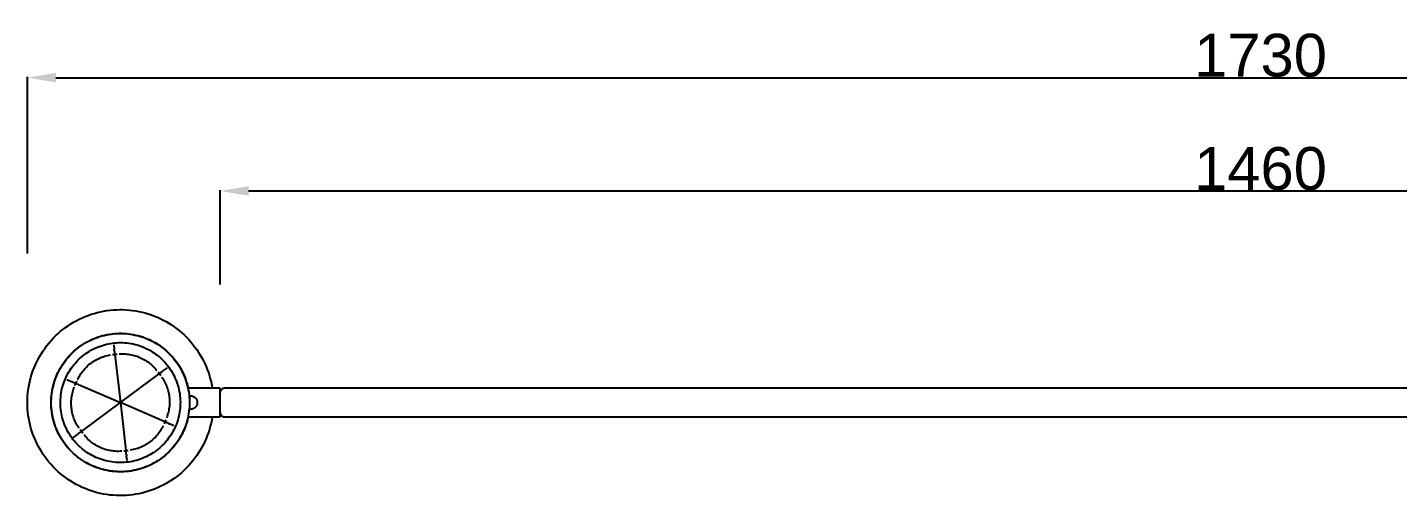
# Model space of a CAD drawing. Header units: millimetres. Extents: x -1576 to 3664, y -445 to 3215.
# Drawn here: x 711 to 1672, y 524 to 853 of the extents above; entities that cross this region are included whole.
import ezdxf

# ---------------------------------------------------------------- set-up
doc = ezdxf.new("R2010")
doc.units = ezdxf.units.MM
doc.header["$MEASUREMENT"] = 0
doc.layers.add('Domyślny', color=7, linetype='Continuous', true_color=0x000000)
doc.layers.add('Utwórz2D linie widoczne', color=7, linetype='Continuous', true_color=0x000000)
doc.styles.add('Arial', font='arial.ttf')
doc.dimstyles.new('Domyślny', dxfattribs={"dimtxt": 30, "dimasz": 20, "dimexe": 0.5, "dimexo": 0.5, "dimgap": 0.25, "dimtad": 1, "dimtoh": 1, "dimdec": 0, "dimzin": 1, "dimdsep": 46, "dimtxsty": 'Arial', "dimcen": 0.5, "dimazin": 0, "dimtfac": 1, "dimtdec": 4, "dimtix": 1, "dimtmove": 1, "dimatfit": 3, "dimfxl": 0, "dimtolj": 1, "dimtzin": 1, "dimarcsym": 0})

# ---------------------------------------------------------------- blocks, each defined once
blk = doc.blocks.new('*D1')
at = {"layer": 'Defpoints', "color": 0}
for p in [(2306.01, 737.94), (846.01, 671.89), (2306.01, 671.89)]:
    blk.add_point(p, dxfattribs=at)
at = {"layer": 'Domyślny', "color": 0, "lineweight": -2}
for p, q in [((846.01, 672.39), (846.01, 738.44)), ((866.01, 737.94), (2286.01, 737.94)), ((2306.01, 672.39), (2306.01, 738.44))]:
    blk.add_line(p, q, dxfattribs=at)
at = {"layer": 'Domyślny', "color": 0}
for points in [[(866.01, 741.27), (866.01, 734.6), (846.01, 737.94)], [(2286.01, 734.6), (2286.01, 741.27), (2306.01, 737.94)]]:
    blk.add_solid(points, dxfattribs=at)
at = {"layer": 'Domyślny', "color": 0, "insert": (1576.01, 753.5), "char_height": 30, "attachment_point": 5, "style": 'Arial'}
blk.add_mtext('\\A1;1460', dxfattribs=at)
blk = doc.blocks.new('*D2')
at = {"layer": 'Defpoints', "color": 0}
for p in [(2441.24, 817.42), (710.78, 693.7), (2441.24, 693.7)]:
    blk.add_point(p, dxfattribs=at)
at = {"layer": 'Domyślny', "color": 0, "lineweight": -2}
for p, q in [((710.78, 694.2), (710.78, 817.92)), ((730.78, 817.42), (2421.24, 817.42)), ((2441.24, 694.2), (2441.24, 817.92))]:
    blk.add_line(p, q, dxfattribs=at)
at = {"layer": 'Domyślny', "color": 0}
for points in [[(730.78, 820.75), (730.78, 814.09), (710.78, 817.42)], [(2421.24, 814.09), (2421.24, 820.75), (2441.24, 817.42)]]:
    blk.add_solid(points, dxfattribs=at)
at = {"layer": 'Domyślny', "color": 0, "insert": (1576.01, 832.98), "char_height": 30, "attachment_point": 5, "style": 'Arial'}
blk.add_mtext('\\A1;1730', dxfattribs=at)

msp = doc.modelspace()

# ---------------------------------------------------------------- linework, layer by layer
at = {"layer": 'Utwórz2D linie widoczne'}
for p, q in [((764.26, 653.68), (766.5, 654.05)), ((766.5, 654.05), (768.75, 654.35)), ((768.75, 654.35), (771, 654.56)), ((771, 654.56), (773.26, 654.69)), ((773.26, 654.69), (775.53, 654.75)), ((775.53, 654.75), (777.8, 654.73)), ((777.8, 654.73), (780.06, 654.63)), ((780.06, 654.63), (782.32, 654.45)), ((782.32, 654.45), (784.57, 654.19)), ((784.57, 654.19), (786.81, 653.85)), ((786.81, 653.85), (789.04, 653.44)), ((739.29, 643.43), (741.18, 644.67)), ((741.18, 644.67), (743.12, 645.85)), ((743.12, 645.85), (745.09, 646.96)), ((745.09, 646.96), (747.11, 648)), ((747.11, 648), (749.16, 648.97)), ((749.16, 648.97), (751.24, 649.86)), ((751.24, 649.86), (753.35, 650.69)), ((753.35, 650.69), (755.49, 651.44)), ((755.49, 651.44), (757.65, 652.11)), ((757.65, 652.11), (759.84, 652.71)), ((759.84, 652.71), (762.04, 653.24)), ((762.04, 653.24), (764.26, 653.68)), ((789.04, 653.44), (791.25, 652.95)), ((791.25, 652.95), (793.45, 652.38)), ((793.45, 652.38), (795.62, 651.74)), ((795.62, 651.74), (797.77, 651.02)), ((797.77, 651.02), (799.89, 650.23)), ((799.89, 650.23), (801.99, 649.36)), ((801.99, 649.36), (804.05, 648.42)), ((804.05, 648.42), (806.08, 647.41)), ((806.08, 647.41), (808.07, 646.33)), ((808.07, 646.33), (810.02, 645.19)), ((810.02, 645.19), (811.94, 643.97)), ((727.38, 633), (728.92, 634.66)), ((728.92, 634.66), (730.52, 636.27)), ((730.52, 636.27), (732.17, 637.82)), ((732.17, 637.82), (733.88, 639.32)), ((733.88, 639.32), (735.63, 640.75)), ((735.63, 640.75), (737.44, 642.12)), ((737.44, 642.12), (739.29, 643.43)), ((756.74, 634.01), (758.29, 634.65)), ((757.22, 634.33), (758.78, 634.96)), ((758.29, 634.65), (759.85, 635.24)), ((758.78, 634.96), (760.36, 635.52)), ((759.85, 635.24), (761.44, 635.77)), ((760.36, 635.52), (761.96, 636.04)), ((761.44, 635.77), (763.05, 636.24)), ((761.96, 636.04), (763.57, 636.49)), ((763.05, 636.24), (764.67, 636.66)), ((763.57, 636.49), (765.2, 636.9)), ((764.67, 636.66), (766.3, 637.03)), ((765.2, 636.9), (766.84, 637.24)), ((766.3, 637.03), (767.95, 637.33)), ((766.84, 637.24), (768.49, 637.53)), ((767.95, 637.33), (769.6, 637.58)), ((768.49, 637.53), (770.16, 637.76)), ((769.6, 637.58), (771.27, 637.78)), ((770.16, 637.76), (771.82, 637.93)), ((771.27, 637.78), (772.93, 637.91)), ((771.82, 637.93), (773.5, 638.05)), ((772.93, 637.91), (774.61, 637.99)), ((773.5, 638.05), (775.18, 638.11)), ((774.61, 637.99), (776.28, 638.01)), ((775.18, 638.11), (776.85, 638.11)), ((776.28, 638.01), (777.95, 637.97)), ((776.85, 638.11), (778.53, 638.05)), ((777.95, 637.97), (779.63, 637.88)), ((778.53, 638.05), (780.2, 637.93)), ((779.63, 637.88), (781.29, 637.72)), ((780.2, 637.93), (781.87, 637.76)), ((781.29, 637.72), (782.95, 637.51)), ((781.87, 637.76), (783.53, 637.53)), ((782.95, 637.51), (784.61, 637.24)), ((783.53, 637.53), (785.19, 637.24)), ((784.61, 637.24), (786.25, 636.92)), ((785.19, 637.24), (786.83, 636.9)), ((786.25, 636.92), (787.88, 636.54)), ((786.83, 636.9), (788.46, 636.5)), ((787.88, 636.54), (789.49, 636.1)), ((788.46, 636.5), (790.07, 636.04)), ((789.49, 636.1), (791.09, 635.61)), ((790.07, 636.04), (791.67, 635.53)), ((791.09, 635.61), (792.68, 635.06)), ((791.67, 635.53), (793.25, 634.96)), ((792.68, 635.06), (794.24, 634.46)), ((793.25, 634.96), (794.8, 634.34)), ((811.94, 643.97), (813.81, 642.69)), ((813.81, 642.69), (815.63, 641.35)), ((815.63, 641.35), (817.41, 639.94)), ((817.41, 639.94), (819.13, 638.47)), ((819.13, 638.47), (820.81, 636.94)), ((820.81, 636.94), (822.43, 635.36)), ((822.43, 635.36), (823.99, 633.72)), ((720.6, 623.94), (721.83, 625.84)), ((721.83, 625.84), (723.13, 627.7)), ((723.13, 627.7), (724.48, 629.52)), ((724.48, 629.52), (725.9, 631.28)), ((725.9, 631.28), (727.38, 633)), ((741.95, 624.17), (743.17, 625.33)), ((742.82, 624.86), (744.06, 625.99)), ((743.17, 625.33), (744.42, 626.44)), ((744.06, 625.99), (745.33, 627.07)), ((744.42, 626.44), (745.71, 627.51)), ((745.33, 627.07), (746.65, 628.11)), ((745.71, 627.51), (747.04, 628.53)), ((746.65, 628.11), (748, 629.1)), ((747.04, 628.53), (748.41, 629.51)), ((748, 629.1), (749.38, 630.04)), ((748.41, 629.51), (749.81, 630.44)), ((749.38, 630.04), (750.8, 630.94)), ((749.81, 630.44), (751.23, 631.32)), ((750.8, 630.94), (752.24, 631.78)), ((751.23, 631.32), (752.69, 632.15)), ((752.24, 631.78), (753.71, 632.58)), ((752.69, 632.15), (754.18, 632.93)), ((752.91, 624.68), (754.13, 625.45)), ((753.71, 632.58), (755.21, 633.32)), ((754.13, 625.45), (755.39, 626.19)), ((754.18, 632.93), (755.69, 633.66)), ((755.21, 633.32), (756.74, 634.01)), ((755.39, 626.19), (756.67, 626.88)), ((755.69, 633.66), (757.22, 634.33)), ((756.67, 626.88), (757.97, 627.52)), ((757.97, 627.52), (759.29, 628.13)), ((759.29, 628.13), (760.63, 628.68)), ((760.63, 628.68), (761.99, 629.19)), ((761.99, 629.19), (763.37, 629.65)), ((763.37, 629.65), (764.76, 630.06)), ((764.76, 630.06), (766.17, 630.42)), ((766.17, 630.42), (767.59, 630.74)), ((767.59, 630.74), (769.01, 631.01)), ((769.01, 631.01), (770.45, 631.22)), ((770.45, 631.22), (771.89, 631.39)), ((771.31, 630.14), (771.69, 626.81)), ((771.77, 626.16), (771.69, 626.81)), ((771.77, 626.16), (772.09, 623.4)), ((771.89, 631.39), (773.34, 631.51)), ((773.34, 631.51), (774.79, 631.58)), ((774.79, 631.58), (776.25, 631.59)), ((776.25, 631.59), (777.7, 631.56)), ((777.7, 631.56), (779.15, 631.48)), ((779.15, 631.48), (780.59, 631.34)), ((780.59, 631.34), (782.03, 631.16)), ((782.03, 631.16), (783.47, 630.93)), ((783.47, 630.93), (784.89, 630.65)), ((784.89, 630.65), (786.31, 630.32)), ((786.31, 630.32), (787.71, 629.94)), ((787.71, 629.94), (789.1, 629.51)), ((789.1, 629.51), (790.47, 629.03)), ((790.47, 629.03), (791.83, 628.51)), ((791.83, 628.51), (793.16, 627.94)), ((793.16, 627.94), (794.48, 627.33)), ((794.24, 634.46), (795.78, 633.8)), ((794.48, 627.33), (795.77, 626.67)), ((794.8, 634.34), (796.34, 633.66)), ((795.77, 626.67), (797.04, 625.96)), ((795.78, 633.8), (797.29, 633.09)), ((796.34, 633.66), (797.85, 632.93)), ((797.04, 625.96), (798.29, 625.22)), ((797.29, 633.09), (798.79, 632.33)), ((797.85, 632.93), (799.34, 632.15)), ((798.29, 625.22), (799.51, 624.43)), ((798.79, 632.33), (800.25, 631.52)), ((799.34, 632.15), (800.8, 631.32)), ((800.25, 631.52), (801.69, 630.66)), ((800.8, 631.32), (802.22, 630.44)), ((801.69, 630.66), (803.09, 629.75)), ((802.22, 630.44), (803.62, 629.51)), ((803.09, 629.75), (804.46, 628.79)), ((803.62, 629.51), (804.98, 628.54)), ((804.46, 628.79), (805.8, 627.79)), ((804.98, 628.54), (806.31, 627.51)), ((805.8, 627.79), (807.11, 626.73)), ((806.31, 627.51), (807.61, 626.45)), ((807.11, 626.73), (808.37, 625.64)), ((807.61, 626.45), (808.86, 625.33)), ((808.37, 625.64), (809.6, 624.5)), ((808.86, 625.33), (810.08, 624.18)), ((823.99, 633.72), (825.5, 632.03)), ((825.5, 632.03), (826.95, 630.28)), ((826.95, 630.28), (828.33, 628.49)), ((828.33, 628.49), (829.65, 626.65)), ((829.65, 626.65), (830.91, 624.76)), ((715.49, 613.84), (716.37, 615.93)), ((716.37, 615.93), (717.32, 617.99)), ((717.32, 617.99), (718.35, 620.01)), ((718.35, 620.01), (719.44, 621.99)), ((719.44, 621.99), (720.6, 623.94)), ((734.44, 614.47), (735.32, 615.89)), ((734.65, 615.01), (735.55, 616.43)), ((735.32, 615.89), (736.26, 617.28)), ((735.55, 616.43), (736.5, 617.81)), ((736.26, 617.28), (737.24, 618.64)), ((736.5, 617.81), (737.5, 619.16)), ((737.24, 618.64), (738.27, 619.96)), ((737.5, 619.16), (738.55, 620.47)), ((738.27, 619.96), (739.34, 621.24)), ((738.55, 620.47), (739.64, 621.74)), ((739.34, 621.24), (740.46, 622.49)), ((739.64, 621.74), (740.77, 622.98)), ((740.46, 622.49), (741.62, 623.7)), ((740.77, 622.98), (741.95, 624.17)), ((741.62, 623.7), (742.82, 624.86)), ((742.37, 614.78), (743.26, 615.93)), ((743.26, 615.93), (744.19, 617.04)), ((744.19, 617.04), (745.16, 618.13)), ((745.16, 618.13), (746.17, 619.17)), ((746.17, 619.17), (747.21, 620.19)), ((747.21, 620.19), (748.29, 621.16)), ((748.29, 621.16), (749.39, 622.1)), ((749.39, 622.1), (750.54, 623)), ((750.54, 623), (751.71, 623.86)), ((751.71, 623.86), (752.91, 624.68)), ((752.96, 615.2), (753.76, 615.9)), ((753.76, 615.9), (754.58, 616.58)), ((754.58, 616.58), (755.42, 617.23)), ((755.42, 617.23), (756.29, 617.85)), ((756.29, 617.85), (757.18, 618.44)), ((757.18, 618.44), (758.08, 619)), ((758.08, 619), (759.01, 619.53)), ((759.01, 619.53), (759.95, 620.02)), ((759.95, 620.02), (760.91, 620.48)), ((760.91, 620.48), (761.89, 620.91)), ((761.89, 620.91), (762.88, 621.3)), ((762.88, 621.3), (763.88, 621.66)), ((763.88, 621.66), (764.9, 621.98)), ((764.9, 621.98), (765.92, 622.27)), ((765.92, 622.27), (766.96, 622.52)), ((766.96, 622.52), (768, 622.74)), ((768, 622.74), (769.05, 622.92)), ((769.05, 622.92), (769.12, 622.93)), ((770.52, 623.18), (771.3, 623.3)), ((771.3, 623.3), (772.09, 623.4)), ((772.09, 623.4), (772.88, 623.48)), ((772.09, 623.37), (772.12, 623.17)), ((772.12, 623.17), (776.02, 589.52)), ((772.88, 623.48), (773.67, 623.54)), ((775.09, 623.62), (775.16, 623.62)), ((775.16, 623.62), (776.22, 623.69)), ((776.22, 623.69), (777.28, 623.72)), ((777.28, 623.72), (778.35, 623.71)), ((778.35, 623.71), (779.41, 623.66)), ((779.41, 623.66), (780.48, 623.58)), ((780.48, 623.58), (781.53, 623.46)), ((781.53, 623.46), (782.59, 623.31)), ((782.59, 623.31), (783.64, 623.12)), ((783.64, 623.12), (784.68, 622.89)), ((784.68, 622.89), (785.71, 622.62)), ((785.71, 622.62), (786.73, 622.32)), ((786.73, 622.32), (787.74, 621.98)), ((787.74, 621.98), (788.74, 621.61)), ((788.74, 621.61), (789.72, 621.21)), ((789.72, 621.21), (790.69, 620.77)), ((790.69, 620.77), (791.65, 620.29)), ((791.65, 620.29), (792.58, 619.79)), ((792.58, 619.79), (793.5, 619.25)), ((793.5, 619.25), (794.4, 618.68)), ((794.4, 618.68), (795.28, 618.08)), ((795.28, 618.08), (796.14, 617.45)), ((796.14, 617.45), (796.98, 616.79)), ((796.98, 616.79), (797.79, 616.1)), ((797.79, 616.1), (798.57, 615.38)), ((798.57, 615.38), (799.34, 614.63)), ((799.51, 624.43), (800.7, 623.59)), ((800.7, 623.59), (801.86, 622.72)), ((801.86, 622.72), (802.99, 621.81)), ((802.99, 621.81), (804.09, 620.86)), ((804.09, 620.86), (805.15, 619.87)), ((805.15, 619.87), (806.19, 618.85)), ((806.19, 618.85), (807.18, 617.79)), ((807.18, 617.79), (808.14, 616.7)), ((808.14, 616.7), (809.06, 615.57)), ((809.06, 615.57), (809.94, 614.42)), ((809.6, 624.5), (810.79, 623.32)), ((810.08, 624.18), (811.26, 622.98)), ((810.79, 623.32), (811.93, 622.1)), ((811.26, 622.98), (812.39, 621.75)), ((811.93, 622.1), (813.04, 620.84)), ((812.39, 621.75), (813.48, 620.47)), ((813.04, 620.84), (814.09, 619.55)), ((813.48, 620.47), (814.53, 619.16)), ((814.09, 619.55), (815.11, 618.21)), ((814.53, 619.16), (815.53, 617.81)), ((815.11, 618.21), (816.08, 616.85)), ((815.53, 617.81), (816.48, 616.43)), ((816.08, 616.85), (817, 615.45)), ((816.48, 616.43), (817.39, 615.02)), ((817, 615.45), (817.87, 614.02)), ((830.91, 624.76), (832.1, 622.83)), ((832.1, 622.83), (833.23, 620.87)), ((833.23, 620.87), (834.28, 618.86)), ((834.28, 618.86), (835.26, 616.82)), ((835.26, 616.82), (836.18, 614.74)), ((712.7, 605.22), (713.28, 607.41)), ((713.28, 607.41), (713.94, 609.58)), ((713.94, 609.58), (714.68, 611.73)), ((714.68, 611.73), (715.49, 613.84)), ((729.75, 604.37), (730.29, 605.96)), ((730.19, 605.39), (730.77, 606.96)), ((730.29, 605.96), (730.88, 607.53)), ((730.77, 606.96), (731.4, 608.51)), ((730.88, 607.53), (731.53, 609.08)), ((731.4, 608.51), (732.08, 610.04)), ((731.53, 609.08), (732.23, 610.6)), ((732.08, 610.04), (732.81, 611.54)), ((732.23, 610.6), (732.98, 612.1)), ((732.81, 611.54), (733.6, 613.02)), ((732.98, 612.1), (733.79, 613.57)), ((733.6, 613.02), (734.44, 614.47)), ((733.79, 613.57), (734.65, 615.01)), ((736.76, 604.65), (737.3, 606)), ((737.3, 606), (737.89, 607.32)), ((737.89, 607.32), (738.53, 608.63)), ((738.48, 605.75), (741.56, 604.42)), ((738.53, 608.63), (739.21, 609.91)), ((739.21, 609.91), (739.94, 611.17)), ((739.94, 611.17), (740.71, 612.4)), ((740.71, 612.4), (741.52, 613.61)), ((741.52, 613.61), (742.37, 614.78)), ((746.02, 605.77), (746.05, 605.82)), ((746.05, 605.82), (746.52, 606.78)), ((746.52, 606.78), (747.03, 607.71)), ((747.03, 607.71), (747.57, 608.63)), ((747.57, 608.63), (748.14, 609.53)), ((748.14, 609.53), (748.74, 610.41)), ((748.74, 610.41), (749.38, 611.27)), ((749.38, 611.27), (750.04, 612.1)), ((750.04, 612.1), (750.73, 612.91)), ((750.73, 612.91), (751.45, 613.7)), ((751.45, 613.7), (752.19, 614.46)), ((752.19, 614.46), (752.96, 615.2)), ((776.02, 589.52), (803.21, 609.72)), ((799.34, 614.63), (800.07, 613.86)), ((800.07, 613.86), (800.78, 613.07)), ((800.78, 613.07), (801.46, 612.25)), ((801.46, 612.25), (801.5, 612.2)), ((802.42, 611.11), (802.92, 610.49)), ((802.92, 610.49), (803.4, 609.86)), ((803.21, 609.72), (803.37, 609.84)), ((805.62, 611.51), (803.4, 609.86)), ((803.4, 609.86), (803.86, 609.22)), ((803.86, 609.22), (804.31, 608.56)), ((805.09, 607.37), (805.12, 607.31)), ((805.12, 607.31), (805.71, 606.43)), ((805.62, 611.51), (806.15, 611.91)), ((805.71, 606.43), (806.27, 605.52)), ((808.84, 613.91), (806.15, 611.91)), ((809.94, 614.42), (810.77, 613.23)), ((810.77, 613.23), (811.57, 612.02)), ((811.57, 612.02), (812.33, 610.78)), ((812.33, 610.78), (813.04, 609.51)), ((813.04, 609.51), (813.71, 608.22)), ((813.71, 608.22), (814.33, 606.91)), ((814.33, 606.91), (814.91, 605.57)), ((817.39, 615.02), (818.24, 613.58)), ((817.87, 614.02), (818.69, 612.56)), ((818.24, 613.58), (819.05, 612.11)), ((818.69, 612.56), (819.46, 611.07)), ((819.05, 612.11), (819.8, 610.61)), ((819.46, 611.07), (820.17, 609.56)), ((819.8, 610.61), (820.5, 609.08)), ((820.17, 609.56), (820.84, 608.02)), ((820.5, 609.08), (821.15, 607.54)), ((820.84, 608.02), (821.45, 606.47)), ((821.15, 607.54), (821.75, 605.97)), ((821.45, 606.47), (822.01, 604.89)), ((821.75, 605.97), (822.29, 604.38)), ((836.18, 614.74), (837.02, 612.64)), ((837.02, 612.64), (837.78, 610.51)), ((837.78, 610.51), (838.48, 608.35)), ((838.48, 608.35), (839.09, 606.17)), ((839.09, 606.17), (839.63, 603.97)), ((710.94, 594.05), (711.13, 596.3)), ((711.13, 596.3), (711.41, 598.55)), ((711.41, 598.55), (711.76, 600.79)), ((711.76, 600.79), (712.19, 603.02)), ((712.19, 603.02), (712.7, 605.22)), ((727.68, 594.54), (727.88, 596.21)), ((727.88, 596.21), (728.14, 597.86)), ((727.91, 595.62), (728.15, 597.28)), ((728.14, 597.86), (728.46, 599.51)), ((728.15, 597.28), (728.44, 598.93)), ((728.44, 598.93), (728.8, 600.56)), ((728.46, 599.51), (728.83, 601.15)), ((728.8, 600.56), (729.21, 602.19)), ((728.83, 601.15), (729.26, 602.77)), ((729.21, 602.19), (729.67, 603.8)), ((729.26, 602.77), (729.75, 604.37)), ((729.67, 603.8), (730.19, 605.39)), ((734.27, 594.81), (734.48, 596.25)), ((734.48, 596.25), (734.74, 597.68)), ((734.74, 597.68), (735.05, 599.1)), ((735.05, 599.1), (735.4, 600.51)), ((735.4, 600.51), (735.8, 601.91)), ((735.8, 601.91), (736.26, 603.29)), ((736.26, 603.29), (736.76, 604.65)), ((742.16, 604.16), (741.56, 604.42)), ((742.11, 595.08), (742.34, 596.12)), ((742.16, 604.16), (744.71, 603.06)), ((742.34, 596.12), (742.6, 597.15)), ((742.6, 597.15), (742.9, 598.17)), ((742.9, 598.17), (743.24, 599.19)), ((743.24, 599.19), (743.61, 600.18)), ((743.61, 600.18), (743.63, 600.25)), ((744.12, 601.59), (744.4, 602.32)), ((744.4, 602.32), (744.71, 603.06)), ((744.71, 603.06), (745.03, 603.78)), ((744.92, 602.97), (744.74, 603.04)), ((744.92, 602.97), (776.02, 589.52)), ((745.03, 603.78), (745.37, 604.49)), ((806.27, 605.52), (806.8, 604.59)), ((806.8, 604.59), (807.29, 603.65)), ((807.29, 603.65), (807.75, 602.69)), ((807.75, 602.69), (808.17, 601.71)), ((808.17, 601.71), (808.57, 600.72)), ((808.57, 600.72), (808.92, 599.72)), ((808.92, 599.72), (809.25, 598.7)), ((809.25, 598.7), (809.53, 597.68)), ((809.53, 597.68), (809.78, 596.64)), ((809.78, 596.64), (810, 595.6)), ((814.91, 605.57), (815.44, 604.22)), ((815.44, 604.22), (815.92, 602.85)), ((815.92, 602.85), (816.36, 601.47)), ((816.36, 601.47), (816.75, 600.07)), ((816.75, 600.07), (817.09, 598.66)), ((817.09, 598.66), (817.38, 597.23)), ((817.38, 597.23), (817.62, 595.8)), ((822.01, 604.89), (822.51, 603.29)), ((822.29, 604.38), (822.77, 602.77)), ((822.51, 603.29), (822.96, 601.68)), ((822.77, 602.77), (823.2, 601.15)), ((822.96, 601.68), (823.35, 600.05)), ((823.2, 601.15), (823.57, 599.52)), ((823.35, 600.05), (823.69, 598.41)), ((846.01, 599.52), (823.47, 599.52)), ((823.69, 598.41), (823.97, 596.76)), ((823.97, 596.76), (824.19, 595.1)), ((839.63, 603.97), (840.1, 601.75)), ((840.1, 601.75), (840.48, 599.52)), ((846.01, 596.58), (846.01, 599.52)), ((846.02, 596.72), (846.01, 596.62)), ((846.01, 596.62), (846.01, 596.52)), ((846.01, 582.52), (846.01, 596.52)), ((846.03, 596.82), (846.02, 596.72)), ((846.04, 596.92), (846.03, 596.82)), ((846.05, 597.03), (846.04, 596.92)), ((846.07, 597.13), (846.05, 597.03)), ((846.1, 597.23), (846.07, 597.13)), ((846.12, 597.33), (846.1, 597.23)), ((846.15, 597.42), (846.12, 597.33)), ((846.18, 597.52), (846.15, 597.42)), ((846.22, 597.62), (846.18, 597.52)), ((846.26, 597.71), (846.22, 597.62)), ((846.3, 597.8), (846.26, 597.71)), ((846.35, 597.9), (846.3, 597.8)), ((846.4, 597.99), (846.35, 597.9)), ((846.45, 598.07), (846.4, 597.99)), ((846.5, 598.16), (846.45, 598.07)), ((846.56, 598.25), (846.5, 598.16)), ((846.62, 598.33), (846.56, 598.25)), ((846.68, 598.41), (846.62, 598.33)), ((846.75, 598.49), (846.68, 598.41)), ((846.82, 598.56), (846.75, 598.49)), ((846.89, 598.64), (846.82, 598.56)), ((846.96, 598.71), (846.89, 598.64)), ((847.04, 598.78), (846.96, 598.71)), ((847.12, 598.84), (847.04, 598.78)), ((847.2, 598.91), (847.12, 598.84)), ((847.28, 598.97), (847.2, 598.91)), ((847.36, 599.02), (847.28, 598.97)), ((847.45, 599.08), (847.36, 599.02)), ((847.54, 599.13), (847.45, 599.08)), ((847.63, 599.18), (847.54, 599.13)), ((847.72, 599.23), (847.63, 599.18)), ((847.81, 599.27), (847.72, 599.23)), ((847.91, 599.31), (847.81, 599.27)), ((848.01, 599.34), (847.91, 599.31)), ((848.1, 599.38), (848.01, 599.34)), ((848.2, 599.4), (848.1, 599.38)), ((848.3, 599.43), (848.2, 599.4)), ((848.4, 599.45), (848.3, 599.43)), ((848.5, 599.47), (848.4, 599.45)), ((848.6, 599.49), (848.5, 599.47)), ((848.7, 599.5), (848.6, 599.49)), ((848.81, 599.51), (848.7, 599.5)), ((848.91, 599.51), (848.81, 599.51)), ((849.01, 599.52), (848.91, 599.51)), ((2303.01, 599.52), (849.01, 599.52)), ((710.78, 589.52), (710.82, 591.78)), ((710.82, 587.25), (710.78, 589.52)), ((710.82, 591.78), (710.94, 594.05)), ((710.94, 584.99), (710.82, 587.25)), ((727.42, 589.52), (727.45, 591.19)), ((727.45, 587.84), (727.42, 589.52)), ((727.45, 591.19), (727.53, 592.87)), ((727.53, 586.16), (727.45, 587.84)), ((727.53, 592.87), (727.68, 594.54)), ((727.53, 590.62), (727.6, 592.29)), ((727.53, 588.94), (727.53, 590.62)), ((727.57, 587.27), (727.53, 588.94)), ((727.68, 585.6), (727.57, 587.27)), ((727.6, 592.29), (727.73, 593.96)), ((727.73, 593.96), (727.91, 595.62)), ((733.94, 589.02), (733.95, 590.47)), ((733.98, 587.57), (733.94, 589.02)), ((733.95, 590.47), (734.01, 591.92)), ((734.08, 586.12), (733.98, 587.57)), ((734.01, 591.92), (734.12, 593.37)), ((734.12, 593.37), (734.27, 594.81)), ((741.52, 589.79), (741.57, 590.86)), ((741.52, 588.73), (741.52, 589.79)), ((741.55, 587.66), (741.52, 588.73)), ((741.61, 586.6), (741.55, 587.66)), ((741.57, 590.86), (741.65, 591.92)), ((741.72, 585.54), (741.61, 586.6)), ((741.65, 591.92), (741.77, 592.98)), ((741.77, 592.98), (741.92, 594.03)), ((741.92, 594.03), (742.11, 595.08)), ((748.82, 569.31), (776.02, 589.52)), ((807.12, 576.07), (776.02, 589.52)), ((776.02, 589.52), (779.92, 555.86)), ((810, 595.6), (810.17, 594.55)), ((810.17, 594.55), (810.32, 593.49)), ((810.38, 587.11), (810.27, 586.05)), ((810.32, 593.49), (810.42, 592.43)), ((810.47, 588.17), (810.38, 587.11)), ((810.42, 592.43), (810.49, 591.37)), ((810.51, 589.24), (810.47, 588.17)), ((810.49, 591.37), (810.52, 590.3)), ((810.52, 590.3), (810.51, 589.24)), ((817.62, 595.8), (817.81, 594.36)), ((817.81, 594.36), (817.96, 592.92)), ((818.02, 587.11), (817.92, 585.66)), ((817.96, 592.92), (818.05, 591.47)), ((818.08, 588.56), (818.02, 587.11)), ((818.05, 591.47), (818.09, 590.01)), ((818.09, 590.01), (818.08, 588.56)), ((824.19, 595.1), (824.35, 593.43)), ((824.29, 594.17), (824.45, 594.2)), ((824.43, 586.74), (824.31, 585.07)), ((824.35, 593.43), (824.46, 591.76)), ((824.39, 594.19), (824.51, 592.63)), ((824.5, 588.42), (824.43, 586.74)), ((824.45, 594.2), (824.61, 594.23)), ((824.46, 591.76), (824.51, 590.09)), ((824.51, 590.09), (824.5, 588.42)), ((824.51, 592.63), (824.59, 591.08)), ((824.59, 587.96), (824.51, 586.4)), ((824.59, 591.08), (824.61, 589.52)), ((824.61, 589.52), (824.59, 587.96)), ((824.61, 594.23), (824.78, 594.24)), ((824.78, 594.24), (824.94, 594.26)), ((824.94, 594.26), (825.11, 594.26)), ((825.11, 594.26), (825.27, 594.27)), ((825.27, 594.27), (825.44, 594.26)), ((825.44, 594.26), (825.6, 594.25)), ((825.6, 594.25), (825.76, 594.24)), ((825.76, 594.24), (825.93, 594.22)), ((825.93, 594.22), (826.09, 594.19)), ((826.09, 594.19), (826.25, 594.16)), ((826.25, 594.16), (826.41, 594.12)), ((826.41, 594.12), (826.57, 594.07)), ((826.57, 594.07), (826.73, 594.02)), ((826.73, 594.02), (826.89, 593.97)), ((826.89, 593.97), (827.04, 593.91)), ((827.04, 593.91), (827.19, 593.84)), ((827.19, 593.84), (827.34, 593.77)), ((827.34, 593.77), (827.49, 593.7)), ((827.49, 593.7), (827.63, 593.62)), ((827.63, 593.62), (827.77, 593.53)), ((827.77, 593.53), (827.91, 593.44)), ((827.91, 593.44), (828.04, 593.35)), ((828.04, 593.35), (828.18, 593.25)), ((828.18, 593.25), (828.3, 593.14)), ((828.3, 593.14), (828.43, 593.03)), ((828.43, 593.03), (828.55, 592.92)), ((828.55, 592.92), (828.66, 592.8)), ((828.66, 592.8), (828.78, 592.68)), ((828.78, 592.68), (828.88, 592.56)), ((828.88, 586.48), (828.78, 586.35)), ((828.88, 592.56), (828.99, 592.43)), ((828.99, 586.6), (828.88, 586.48)), ((828.99, 592.43), (829.09, 592.3)), ((829.09, 586.74), (828.99, 586.6)), ((829.09, 592.3), (829.18, 592.16)), ((829.18, 586.87), (829.09, 586.74)), ((829.18, 592.16), (829.27, 592.02)), ((829.27, 587.01), (829.18, 586.87)), ((829.27, 592.02), (829.35, 591.88)), ((829.35, 587.15), (829.27, 587.01)), ((829.35, 591.88), (829.43, 591.74)), ((829.43, 587.3), (829.35, 587.15)), ((829.43, 591.74), (829.51, 591.59)), ((829.51, 587.44), (829.43, 587.3)), ((829.51, 591.59), (829.58, 591.44)), ((829.58, 587.59), (829.51, 587.44)), ((829.58, 591.44), (829.64, 591.29)), ((829.64, 587.74), (829.58, 587.59)), ((829.64, 591.29), (829.7, 591.13)), ((829.7, 587.9), (829.64, 587.74)), ((829.7, 591.13), (829.75, 590.98)), ((829.75, 588.06), (829.7, 587.9)), ((829.75, 590.98), (829.8, 590.82)), ((829.8, 588.21), (829.75, 588.06)), ((829.8, 590.82), (829.85, 590.66)), ((829.85, 588.37), (829.8, 588.21)), ((829.85, 590.66), (829.88, 590.5)), ((829.88, 588.53), (829.85, 588.37)), ((829.88, 590.5), (829.91, 590.34)), ((829.91, 588.7), (829.88, 588.53)), ((829.91, 590.34), (829.94, 590.17)), ((829.94, 588.86), (829.91, 588.7)), ((829.94, 590.17), (829.96, 590.01)), ((829.96, 589.02), (829.94, 588.86)), ((829.96, 590.01), (829.97, 589.85)), ((829.97, 589.19), (829.96, 589.02)), ((829.97, 589.85), (829.98, 589.68)), ((829.98, 589.35), (829.97, 589.19)), ((829.98, 589.68), (829.99, 589.52)), ((829.99, 589.52), (829.98, 589.35)), ((711.13, 582.73), (710.94, 584.99)), ((711.41, 580.48), (711.13, 582.73)), ((711.76, 578.24), (711.41, 580.48)), ((712.19, 576.02), (711.76, 578.24)), ((727.68, 584.49), (727.53, 586.16)), ((727.84, 583.93), (727.68, 585.6)), ((727.88, 582.83), (727.68, 584.49)), ((728.07, 582.27), (727.84, 583.93)), ((728.14, 581.17), (727.88, 582.83)), ((728.34, 580.62), (728.07, 582.27)), ((728.46, 579.52), (728.14, 581.17)), ((728.68, 578.98), (728.34, 580.62)), ((728.83, 577.89), (728.46, 579.52)), ((729.07, 577.35), (728.68, 578.98)), ((729.26, 576.26), (728.83, 577.89)), ((729.52, 575.74), (729.07, 577.35)), ((734.22, 584.67), (734.08, 586.12)), ((734.41, 583.23), (734.22, 584.67)), ((734.65, 581.8), (734.41, 583.23)), ((734.94, 580.38), (734.65, 581.8)), ((735.28, 578.96), (734.94, 580.38)), ((735.67, 577.56), (735.28, 578.96)), ((736.11, 576.18), (735.67, 577.56)), ((741.86, 584.48), (741.72, 585.54)), ((742.04, 583.43), (741.86, 584.48)), ((742.25, 582.39), (742.04, 583.43)), ((742.5, 581.36), (742.25, 582.39)), ((742.79, 580.33), (742.5, 581.36)), ((743.11, 579.31), (742.79, 580.33)), ((743.47, 578.31), (743.11, 579.31)), ((743.86, 577.32), (743.47, 578.31)), ((744.28, 576.34), (743.86, 577.32)), ((807.92, 577.45), (807.63, 576.71)), ((808.42, 578.85), (808.4, 578.79)), ((808.79, 579.85), (808.42, 578.85)), ((809.13, 580.86), (808.79, 579.85)), ((809.43, 581.88), (809.13, 580.86)), ((809.69, 582.91), (809.43, 581.88)), ((809.92, 583.95), (809.69, 582.91)), ((810.11, 585), (809.92, 583.95)), ((810.27, 586.05), (810.11, 585)), ((816.23, 577.13), (815.78, 575.75)), ((816.63, 578.52), (816.23, 577.13)), ((816.99, 579.93), (816.63, 578.52)), ((817.29, 581.35), (816.99, 579.93)), ((817.55, 582.78), (817.29, 581.35)), ((817.76, 584.22), (817.55, 582.78)), ((817.92, 585.66), (817.76, 584.22)), ((822.83, 576.85), (822.36, 575.24)), ((823.2, 577.88), (822.77, 576.26)), ((823.24, 578.47), (822.83, 576.85)), ((823.57, 579.52), (823.2, 577.88)), ((823.59, 580.1), (823.24, 578.47)), ((823.47, 579.52), (846.01, 579.52)), ((823.89, 581.75), (823.59, 580.1)), ((824.13, 583.41), (823.89, 581.75)), ((824.31, 585.07), (824.13, 583.41)), ((824.45, 584.83), (824.29, 584.86)), ((824.51, 586.4), (824.39, 584.84)), ((824.61, 584.81), (824.45, 584.83)), ((824.78, 584.79), (824.61, 584.81)), ((824.94, 584.78), (824.78, 584.79)), ((825.11, 584.77), (824.94, 584.78)), ((825.27, 584.77), (825.11, 584.77)), ((825.44, 584.77), (825.27, 584.77)), ((825.6, 584.78), (825.44, 584.77)), ((825.76, 584.8), (825.6, 584.78)), ((825.93, 584.82), (825.76, 584.8)), ((826.09, 584.84), (825.93, 584.82)), ((826.25, 584.88), (826.09, 584.84)), ((826.41, 584.91), (826.25, 584.88)), ((826.57, 584.96), (826.41, 584.91)), ((826.73, 585.01), (826.57, 584.96)), ((826.89, 585.06), (826.73, 585.01)), ((827.04, 585.12), (826.89, 585.06)), ((827.19, 585.19), (827.04, 585.12)), ((827.34, 585.26), (827.19, 585.19)), ((827.49, 585.33), (827.34, 585.26)), ((827.63, 585.41), (827.49, 585.33)), ((827.77, 585.5), (827.63, 585.41)), ((827.91, 585.59), (827.77, 585.5)), ((828.04, 585.69), (827.91, 585.59)), ((828.18, 585.79), (828.04, 585.69)), ((828.3, 585.89), (828.18, 585.79)), ((828.43, 586), (828.3, 585.89)), ((828.55, 586.11), (828.43, 586)), ((828.66, 586.23), (828.55, 586.11)), ((828.78, 586.35), (828.66, 586.23)), ((840.1, 577.28), (839.63, 575.06)), ((840.48, 579.52), (840.1, 577.28)), ((846.01, 582.52), (846.01, 582.41)), ((846.01, 579.52), (846.01, 582.45)), ((846.01, 582.41), (846.02, 582.31)), ((846.02, 582.31), (846.03, 582.21)), ((846.03, 582.21), (846.04, 582.11)), ((846.04, 582.11), (846.05, 582.01)), ((846.05, 582.01), (846.07, 581.91)), ((846.07, 581.91), (846.1, 581.81)), ((846.1, 581.81), (846.12, 581.71)), ((846.12, 581.71), (846.15, 581.61)), ((846.15, 581.61), (846.18, 581.51)), ((846.18, 581.51), (846.22, 581.42)), ((846.22, 581.42), (846.26, 581.32)), ((846.26, 581.32), (846.3, 581.23)), ((846.3, 581.23), (846.35, 581.14)), ((846.35, 581.14), (846.4, 581.05)), ((846.4, 581.05), (846.45, 580.96)), ((846.45, 580.96), (846.5, 580.87)), ((846.5, 580.87), (846.56, 580.79)), ((846.56, 580.79), (846.62, 580.7)), ((846.62, 580.7), (846.68, 580.62)), ((846.68, 580.62), (846.75, 580.54)), ((846.75, 580.54), (846.82, 580.47)), ((846.82, 580.47), (846.89, 580.39)), ((846.89, 580.39), (846.96, 580.32)), ((846.96, 580.32), (847.04, 580.25)), ((847.04, 580.25), (847.12, 580.19)), ((847.12, 580.19), (847.2, 580.13)), ((847.2, 580.13), (847.28, 580.07)), ((847.28, 580.07), (847.36, 580.01)), ((847.36, 580.01), (847.45, 579.95)), ((847.45, 579.95), (847.54, 579.9)), ((847.54, 579.9), (847.63, 579.85)), ((847.63, 579.85), (847.72, 579.81)), ((847.72, 579.81), (847.81, 579.76)), ((847.81, 579.76), (847.91, 579.73)), ((847.91, 579.73), (848.01, 579.69)), ((848.01, 579.69), (848.1, 579.66)), ((848.1, 579.66), (848.2, 579.63)), ((848.2, 579.63), (848.3, 579.6)), ((848.3, 579.6), (848.4, 579.58)), ((848.4, 579.58), (848.5, 579.56)), ((848.5, 579.56), (848.6, 579.54)), ((848.6, 579.54), (848.7, 579.53)), ((848.7, 579.53), (848.81, 579.52)), ((848.81, 579.52), (848.91, 579.52)), ((848.91, 579.52), (849.01, 579.52)), ((849.01, 579.52), (2303.01, 579.52)), ((712.7, 573.81), (712.19, 576.02)), ((713.28, 571.62), (712.7, 573.81)), ((713.94, 569.45), (713.28, 571.62)), ((714.68, 567.31), (713.94, 569.45)), ((715.49, 565.19), (714.68, 567.31)), ((729.75, 574.66), (729.26, 576.26)), ((730.02, 574.14), (729.52, 575.74)), ((730.29, 573.07), (729.75, 574.66)), ((730.58, 572.57), (730.02, 574.14)), ((730.88, 571.5), (730.29, 573.07)), ((731.19, 571.01), (730.58, 572.57)), ((731.53, 569.95), (730.88, 571.5)), ((731.86, 569.47), (731.19, 571.01)), ((732.23, 568.43), (731.53, 569.95)), ((732.58, 567.96), (731.86, 569.47)), ((732.98, 566.93), (732.23, 568.43)), ((733.35, 566.47), (732.58, 567.96)), ((736.59, 574.81), (736.11, 576.18)), ((737.12, 573.46), (736.59, 574.81)), ((737.7, 572.12), (737.12, 573.46)), ((738.33, 570.81), (737.7, 572.12)), ((738.99, 569.52), (738.33, 570.81)), ((739.71, 568.26), (738.99, 569.52)), ((740.46, 567.02), (739.71, 568.26)), ((744.74, 575.38), (744.28, 576.34)), ((745.24, 574.44), (744.74, 575.38)), ((745.76, 573.51), (745.24, 574.44)), ((746.32, 572.61), (745.76, 573.51)), ((746.41, 567.52), (745.88, 567.12)), ((746.91, 571.72), (746.32, 572.61)), ((746.41, 567.52), (748.64, 569.17)), ((746.95, 571.66), (746.91, 571.72)), ((748.17, 569.82), (747.72, 570.47)), ((748.64, 569.17), (748.17, 569.82)), ((749.12, 568.54), (748.64, 569.17)), ((748.66, 569.19), (748.82, 569.31)), ((749.61, 567.93), (749.12, 568.54)), ((802.66, 567.76), (802, 566.93)), ((803.29, 568.62), (802.66, 567.76)), ((803.89, 569.5), (803.29, 568.62)), ((804.46, 570.4), (803.89, 569.5)), ((805, 571.32), (804.46, 570.4)), ((805.51, 572.25), (805, 571.32)), ((805.98, 573.21), (805.51, 572.25)), ((806.01, 573.27), (805.98, 573.21)), ((807, 575.25), (806.66, 574.54)), ((807.32, 575.98), (807, 575.25)), ((807.12, 576.07), (807.29, 575.99)), ((807.63, 576.71), (807.32, 575.98)), ((809.87, 574.87), (807.32, 575.98)), ((809.87, 574.87), (810.48, 574.61)), ((813.55, 573.28), (810.48, 574.61)), ((812.1, 567.86), (811.33, 566.63)), ((812.82, 569.12), (812.1, 567.86)), ((813.5, 570.4), (812.82, 569.12)), ((814.14, 571.71), (813.5, 570.4)), ((814.73, 573.04), (814.14, 571.71)), ((815.28, 574.38), (814.73, 573.04)), ((815.78, 575.75), (815.28, 574.38)), ((819.22, 567.49), (818.43, 566.01)), ((819.8, 568.43), (819.05, 566.93)), ((819.95, 568.99), (819.22, 567.49)), ((820.5, 569.95), (819.8, 568.43)), ((820.64, 570.52), (819.95, 568.99)), ((821.15, 571.5), (820.5, 569.95)), ((821.27, 572.07), (820.64, 570.52)), ((821.75, 573.06), (821.15, 571.5)), ((821.84, 573.65), (821.27, 572.07)), ((822.29, 574.65), (821.75, 573.06)), ((822.36, 575.24), (821.84, 573.65)), ((822.77, 576.26), (822.29, 574.65)), ((837.78, 568.52), (837.02, 566.39)), ((838.48, 570.68), (837.78, 568.52)), ((839.09, 572.86), (838.48, 570.68)), ((839.63, 575.06), (839.09, 572.86)), ((716.37, 563.1), (715.49, 565.19)), ((717.32, 561.04), (716.37, 563.1)), ((718.35, 559.02), (717.32, 561.04)), ((719.44, 557.04), (718.35, 559.02)), ((733.79, 565.46), (732.98, 566.93)), ((734.17, 565.01), (733.35, 566.47)), ((734.65, 564.02), (733.79, 565.46)), ((735.04, 563.58), (734.17, 565.01)), ((735.55, 562.6), (734.65, 564.02)), ((735.96, 562.19), (735.04, 563.58)), ((736.5, 561.22), (735.55, 562.6)), ((736.92, 560.82), (735.96, 562.19)), ((737.5, 559.88), (736.5, 561.22)), ((737.94, 559.49), (736.92, 560.82)), ((738.55, 558.57), (737.5, 559.88)), ((739, 558.19), (737.94, 559.49)), ((739.64, 557.29), (738.55, 558.57)), ((740.1, 556.93), (739, 558.19)), ((741.26, 565.8), (740.46, 567.02)), ((742.1, 564.62), (741.26, 565.8)), ((742.98, 563.46), (742.1, 564.62)), ((743.9, 562.34), (742.98, 563.46)), ((743.19, 565.13), (745.88, 567.12)), ((744.85, 561.24), (743.9, 562.34)), ((745.85, 560.18), (744.85, 561.24)), ((746.88, 559.16), (745.85, 560.18)), ((747.94, 558.17), (746.88, 559.16)), ((749.04, 557.22), (747.94, 558.17)), ((750.57, 566.78), (750.53, 566.84)), ((751.25, 565.96), (750.57, 566.78)), ((751.96, 565.17), (751.25, 565.96)), ((752.7, 564.4), (751.96, 565.17)), ((753.46, 563.65), (752.7, 564.4)), ((754.25, 562.94), (753.46, 563.65)), ((755.06, 562.25), (754.25, 562.94)), ((755.89, 561.59), (755.06, 562.25)), ((756.75, 560.95), (755.89, 561.59)), ((757.63, 560.35), (756.75, 560.95)), ((758.53, 559.78), (757.63, 560.35)), ((759.45, 559.24), (758.53, 559.78)), ((760.39, 558.74), (759.45, 559.24)), ((761.34, 558.26), (760.39, 558.74)), ((762.31, 557.82), (761.34, 558.26)), ((763.3, 557.42), (762.31, 557.82)), ((789.15, 557.73), (788.15, 557.37)), ((790.14, 558.12), (789.15, 557.73)), ((791.12, 558.55), (790.14, 558.12)), ((792.08, 559.01), (791.12, 558.55)), ((793.02, 559.51), (792.08, 559.01)), ((793.95, 560.03), (793.02, 559.51)), ((794.86, 560.59), (793.95, 560.03)), ((795.74, 561.18), (794.86, 560.59)), ((796.61, 561.8), (795.74, 561.18)), ((797.45, 562.45), (796.61, 561.8)), ((798.27, 563.13), (797.45, 562.45)), ((799.07, 563.84), (798.27, 563.13)), ((799.84, 564.57), (799.07, 563.84)), ((800.59, 565.33), (799.84, 564.57)), ((801.31, 566.12), (800.59, 565.33)), ((802, 566.93), (801.31, 566.12)), ((803.75, 557.87), (802.64, 556.93)), ((804.82, 558.85), (803.75, 557.87)), ((805.86, 559.86), (804.82, 558.85)), ((806.87, 560.91), (805.86, 559.86)), ((807.84, 561.99), (806.87, 560.91)), ((808.77, 563.1), (807.84, 561.99)), ((809.66, 564.25), (808.77, 563.1)), ((810.52, 565.43), (809.66, 564.25)), ((811.33, 566.63), (810.52, 565.43)), ((812.69, 557.79), (811.58, 556.54)), ((813.48, 558.56), (812.39, 557.29)), ((813.77, 559.07), (812.69, 557.79)), ((814.53, 559.87), (813.48, 558.56)), ((814.79, 560.4), (813.77, 559.07)), ((815.53, 561.22), (814.53, 559.87)), ((815.78, 561.75), (814.79, 560.4)), ((816.48, 562.6), (815.53, 561.22)), ((816.71, 563.14), (815.78, 561.75)), ((817.39, 564.01), (816.48, 562.6)), ((817.6, 564.56), (816.71, 563.14)), ((818.24, 565.46), (817.39, 564.01)), ((818.43, 566.01), (817.6, 564.56)), ((819.05, 566.93), (818.24, 565.46)), ((833.23, 558.17), (832.1, 556.2)), ((834.28, 560.17), (833.23, 558.17)), ((835.26, 562.21), (834.28, 560.17)), ((836.18, 564.29), (835.26, 562.21)), ((837.02, 566.39), (836.18, 564.29)), ((720.6, 555.09), (719.44, 557.04)), ((721.83, 553.19), (720.6, 555.09)), ((723.13, 551.33), (721.83, 553.19)), ((724.48, 549.51), (723.13, 551.33)), ((725.9, 547.75), (724.48, 549.51)), ((740.77, 556.05), (739.64, 557.29)), ((741.25, 555.71), (740.1, 556.93)), ((741.95, 554.86), (740.77, 556.05)), ((742.43, 554.53), (741.25, 555.71)), ((743.17, 553.7), (741.95, 554.86)), ((743.66, 553.39), (742.43, 554.53)), ((744.42, 552.59), (743.17, 553.7)), ((744.93, 552.3), (743.66, 553.39)), ((745.71, 551.52), (744.42, 552.59)), ((746.23, 551.25), (744.93, 552.3)), ((747.04, 550.5), (745.71, 551.52)), ((747.57, 550.24), (746.23, 551.25)), ((748.41, 549.52), (747.04, 550.5)), ((748.94, 549.28), (747.57, 550.24)), ((749.81, 548.59), (748.41, 549.52)), ((750.35, 548.37), (748.94, 549.28)), ((750.17, 556.31), (749.04, 557.22)), ((751.23, 547.71), (749.81, 548.59)), ((751.33, 555.44), (750.17, 556.31)), ((751.78, 547.51), (750.35, 548.37)), ((752.53, 554.61), (751.33, 555.44)), ((753.74, 553.82), (752.53, 554.61)), ((754.99, 553.07), (753.74, 553.82)), ((756.26, 552.37), (754.99, 553.07)), ((757.55, 551.71), (756.26, 552.37)), ((758.87, 551.09), (757.55, 551.71)), ((760.21, 550.52), (758.87, 551.09)), ((761.56, 550), (760.21, 550.52)), ((762.94, 549.52), (761.56, 550)), ((764.32, 549.1), (762.94, 549.52)), ((764.29, 557.05), (763.3, 557.42)), ((765.3, 556.71), (764.29, 557.05)), ((765.73, 548.72), (764.32, 549.1)), ((766.33, 556.41), (765.3, 556.71)), ((767.14, 548.39), (765.73, 548.72)), ((767.36, 556.15), (766.33, 556.41)), ((768.56, 548.1), (767.14, 548.39)), ((768.4, 555.92), (767.36, 556.15)), ((769.45, 555.72), (768.4, 555.92)), ((770, 547.87), (768.56, 548.1)), ((770.5, 555.57), (769.45, 555.72)), ((771.56, 555.45), (770.5, 555.57)), ((772.62, 555.37), (771.56, 555.45)), ((773.68, 555.32), (772.62, 555.37)), ((774.75, 555.31), (773.68, 555.32)), ((775.81, 555.34), (774.75, 555.31)), ((776.88, 555.41), (775.81, 555.34)), ((776.93, 555.41), (776.88, 555.41)), ((776.94, 555.41), (776.93, 555.41)), ((776.94, 555.41), (776.94, 555.41)), ((776.94, 555.41), (776.94, 555.41)), ((776.94, 555.41), (776.94, 555.41)), ((776.94, 555.41), (776.94, 555.41)), ((776.94, 555.41), (776.94, 555.41)), ((776.94, 555.41), (776.94, 555.41)), ((779.16, 555.55), (778.37, 555.49)), ((779.94, 555.63), (779.16, 555.55)), ((779.94, 555.67), (779.92, 555.86)), ((780.73, 555.73), (779.94, 555.63)), ((780.26, 552.88), (779.94, 555.63)), ((780.26, 552.88), (780.34, 552.22)), ((780.73, 548.89), (780.34, 552.22)), ((781.51, 555.85), (780.73, 555.73)), ((783.02, 548.03), (781.58, 547.81)), ((782.98, 556.12), (782.92, 556.11)), ((784.03, 556.3), (782.98, 556.12)), ((784.45, 548.29), (783.02, 548.03)), ((785.07, 556.51), (784.03, 556.3)), ((785.86, 548.61), (784.45, 548.29)), ((786.11, 556.76), (785.07, 556.51)), ((787.27, 548.97), (785.86, 548.61)), ((787.14, 557.05), (786.11, 556.76)), ((788.15, 557.37), (787.14, 557.05)), ((788.66, 549.38), (787.27, 548.97)), ((790.04, 549.84), (788.66, 549.38)), ((791.4, 550.35), (790.04, 549.84)), ((792.74, 550.91), (791.4, 550.35)), ((794.07, 551.51), (792.74, 550.91)), ((795.37, 552.15), (794.07, 551.51)), ((796.65, 552.84), (795.37, 552.15)), ((797.9, 553.58), (796.65, 552.84)), ((799.13, 554.35), (797.9, 553.58)), ((800.33, 555.17), (799.13, 554.35)), ((801.24, 548.1), (799.79, 547.25)), ((801.5, 556.03), (800.33, 555.17)), ((802.22, 548.59), (800.8, 547.71)), ((802.65, 548.99), (801.24, 548.1)), ((802.64, 556.93), (801.5, 556.03)), ((803.62, 549.52), (802.22, 548.59)), ((804.04, 549.93), (802.65, 548.99)), ((804.98, 550.49), (803.62, 549.52)), ((805.38, 550.93), (804.04, 549.93)), ((806.31, 551.52), (804.98, 550.49)), ((806.7, 551.96), (805.38, 550.93)), ((807.61, 552.59), (806.31, 551.52)), ((807.98, 553.04), (806.7, 551.96)), ((808.86, 553.7), (807.61, 552.59)), ((809.22, 554.17), (807.98, 553.04)), ((810.08, 554.85), (808.86, 553.7)), ((810.42, 555.34), (809.22, 554.17)), ((811.26, 556.05), (810.08, 554.85)), ((811.58, 556.54), (810.42, 555.34)), ((812.39, 557.29), (811.26, 556.05)), ((826.95, 548.75), (825.5, 547.01)), ((828.33, 550.54), (826.95, 548.75)), ((829.65, 552.38), (828.33, 550.54)), ((830.91, 554.27), (829.65, 552.38)), ((832.1, 556.2), (830.91, 554.27)), ((727.38, 546.03), (725.9, 547.75)), ((728.92, 544.37), (727.38, 546.03)), ((730.52, 542.76), (728.92, 544.37)), ((732.17, 541.21), (730.52, 542.76)), ((733.88, 539.72), (732.17, 541.21)), ((735.63, 538.28), (733.88, 539.72)), ((752.69, 546.88), (751.23, 547.71)), ((753.25, 546.7), (751.78, 547.51)), ((754.18, 546.1), (752.69, 546.88)), ((754.74, 545.94), (753.25, 546.7)), ((755.69, 545.37), (754.18, 546.1)), ((756.26, 545.23), (754.74, 545.94)), ((757.22, 544.7), (755.69, 545.37)), ((757.8, 544.57), (756.26, 545.23)), ((758.78, 544.08), (757.22, 544.7)), ((759.36, 543.97), (757.8, 544.57)), ((760.36, 543.51), (758.78, 544.08)), ((760.94, 543.42), (759.36, 543.97)), ((761.96, 543), (760.36, 543.51)), ((762.54, 542.93), (760.94, 543.42)), ((763.57, 542.54), (761.96, 543)), ((764.16, 542.49), (762.54, 542.93)), ((765.2, 542.14), (763.57, 542.54)), ((765.79, 542.11), (764.16, 542.49)), ((766.84, 541.79), (765.2, 542.14)), ((767.43, 541.79), (765.79, 542.11)), ((768.49, 541.5), (766.84, 541.79)), ((769.08, 541.52), (767.43, 541.79)), ((770.16, 541.27), (768.49, 541.5)), ((770.74, 541.31), (769.08, 541.52)), ((771.44, 547.69), (770, 547.87)), ((771.82, 541.1), (770.16, 541.27)), ((772.41, 541.16), (770.74, 541.31)), ((772.89, 547.56), (771.44, 547.69)), ((773.5, 540.98), (771.82, 541.1)), ((774.08, 541.06), (772.41, 541.16)), ((774.34, 547.47), (772.89, 547.56)), ((775.18, 540.92), (773.5, 540.98)), ((775.75, 541.02), (774.08, 541.06)), ((775.79, 547.44), (774.34, 547.47)), ((776.85, 540.92), (775.18, 540.92)), ((777.43, 541.04), (775.75, 541.02)), ((777.24, 547.46), (775.79, 547.44)), ((778.53, 540.98), (776.85, 540.92)), ((778.69, 547.52), (777.24, 547.46)), ((779.1, 541.12), (777.43, 541.04)), ((780.2, 541.1), (778.53, 540.98)), ((780.14, 547.64), (778.69, 547.52)), ((780.77, 541.25), (779.1, 541.12)), ((781.58, 547.81), (780.14, 547.64)), ((781.87, 541.27), (780.2, 541.1)), ((782.43, 541.45), (780.77, 541.25)), ((783.53, 541.5), (781.87, 541.27)), ((784.09, 541.7), (782.43, 541.45)), ((785.19, 541.79), (783.53, 541.5)), ((785.73, 542), (784.09, 541.7)), ((786.83, 542.14), (785.19, 541.79)), ((787.37, 542.37), (785.73, 542)), ((788.46, 542.54), (786.83, 542.14)), ((788.99, 542.79), (787.37, 542.37)), ((790.07, 542.99), (788.46, 542.54)), ((790.59, 543.26), (788.99, 542.79)), ((791.67, 543.51), (790.07, 542.99)), ((792.18, 543.79), (790.59, 543.26)), ((793.25, 544.07), (791.67, 543.51)), ((793.75, 544.38), (792.18, 543.79)), ((794.8, 544.7), (793.25, 544.07)), ((795.3, 545.02), (793.75, 544.38)), ((796.34, 545.37), (794.8, 544.7)), ((796.82, 545.71), (795.3, 545.02)), ((797.85, 546.1), (796.34, 545.37)), ((798.32, 546.45), (796.82, 545.71)), ((799.34, 546.88), (797.85, 546.1)), ((799.79, 547.25), (798.32, 546.45)), ((800.8, 547.71), (799.34, 546.88)), ((817.41, 539.09), (815.63, 537.69)), ((819.13, 540.56), (817.41, 539.09)), ((820.81, 542.09), (819.13, 540.56)), ((822.43, 543.67), (820.81, 542.09)), ((823.99, 545.31), (822.43, 543.67)), ((825.5, 547.01), (823.99, 545.31)), ((737.44, 536.91), (735.63, 538.28)), ((739.29, 535.6), (737.44, 536.91)), ((741.18, 534.36), (739.29, 535.6)), ((743.12, 533.18), (741.18, 534.36)), ((745.09, 532.07), (743.12, 533.18)), ((747.11, 531.03), (745.09, 532.07)), ((749.16, 530.07), (747.11, 531.03)), ((751.24, 529.17), (749.16, 530.07)), ((753.35, 528.34), (751.24, 529.17)), ((799.89, 528.81), (797.77, 528.01)), ((801.99, 529.67), (799.89, 528.81)), ((804.05, 530.61), (801.99, 529.67)), ((806.08, 531.62), (804.05, 530.61)), ((808.07, 532.7), (806.08, 531.62)), ((810.02, 533.85), (808.07, 532.7)), ((811.94, 535.06), (810.02, 533.85)), ((813.81, 536.34), (811.94, 535.06)), ((815.63, 537.69), (813.81, 536.34)), ((755.49, 527.59), (753.35, 528.34)), ((757.65, 526.92), (755.49, 527.59)), ((759.84, 526.32), (757.65, 526.92)), ((762.04, 525.79), (759.84, 526.32)), ((764.26, 525.35), (762.04, 525.79)), ((766.5, 524.98), (764.26, 525.35)), ((768.75, 524.69), (766.5, 524.98)), ((771, 524.47), (768.75, 524.69)), ((773.26, 524.34), (771, 524.47)), ((775.53, 524.28), (773.26, 524.34)), ((777.8, 524.3), (775.53, 524.28)), ((780.06, 524.41), (777.8, 524.3)), ((782.32, 524.58), (780.06, 524.41)), ((784.57, 524.84), (782.32, 524.58)), ((786.81, 525.18), (784.57, 524.84)), ((789.04, 525.59), (786.81, 525.18)), ((791.25, 526.08), (789.04, 525.59)), ((793.45, 526.65), (791.25, 526.08)), ((795.62, 527.29), (793.45, 526.65)), ((797.77, 528.01), (795.62, 527.29))]:
    msp.add_line(p, q, dxfattribs=at)

# ---------------------------------------------------------------- dimensions: what is measured, and where the dimension line sits
at = {"layer": 'Domyślny'}
for p1, p2, distance, picture, middle in [((710.78, 693.7), (2441.24, 693.7), 123.72, '*D2', (1576.01, 832.98)), ((846.01, 671.89), (2306.01, 671.89), 66.05, '*D1', (1576.01, 753.5))]:
    dim = msp.add_aligned_dim(p1=p1, p2=p2, distance=distance, dimstyle='Domyślny', dxfattribs=at)
    dim.commit()
    dim.dimension.update_dxf_attribs({"geometry": picture, "text_midpoint": middle})

doc.saveas('drawing.dxf')
